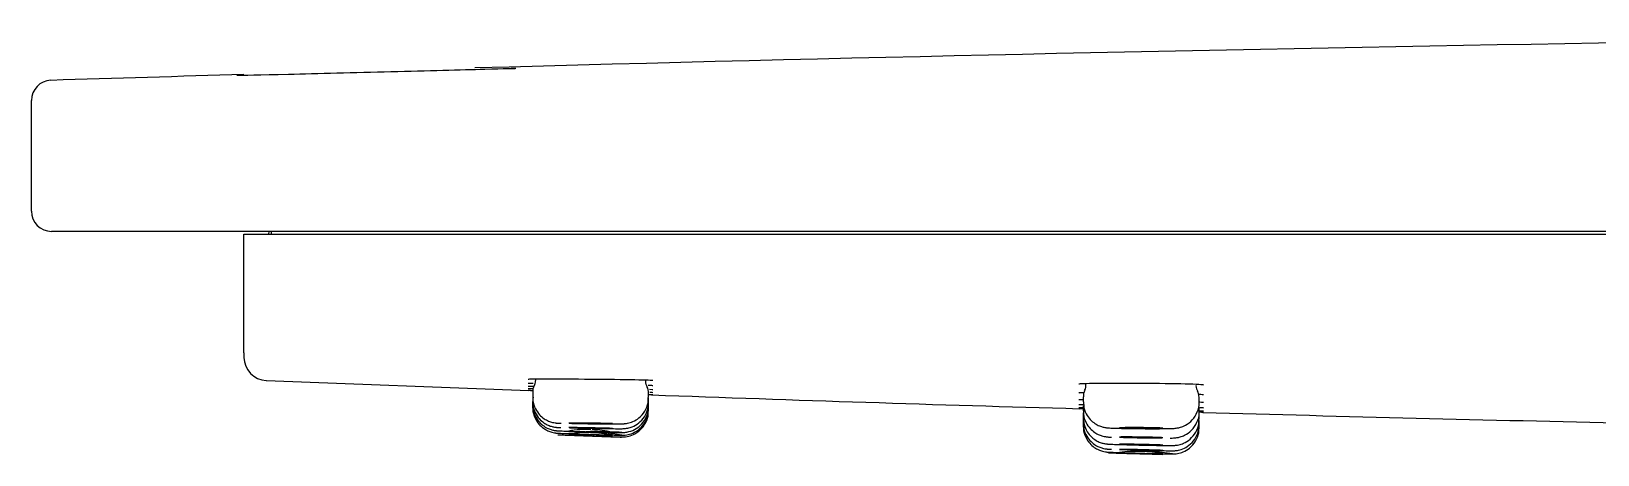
# Model space of a CAD drawing. Header units: millimetres. Extents: x -60 to 7633, y -2614 to 2146.
# Drawn here: x 2617.5 to 2671.5, y -2207.2 to -2192.6 of the extents above; entities that cross this region are included whole.
import ezdxf

# ---------------------------------------------------------------- set-up
doc = ezdxf.new("R2010")
doc.units = ezdxf.units.MM
doc.layers.get('0').update_dxf_attribs({"color": 250})

msp = doc.modelspace()

# ---------------------------------------------------------------- linework, layer by layer
at = {"linetype": 'Continuous'}
for p, q in [((2617.499, -2195.218), (2617.499, -2195.002)), ((2617.499, -2198.824), (2617.499, -2195.218)), ((2618.499, -2199.524), (2618.199, -2199.524)), ((2845.099, -2199.524), (2618.499, -2199.524)), ((2624.837, -2203.716), (2624.837, -2199.624)), ((2624.837, -2199.624), (2625.637, -2199.624)), ((2625.637, -2199.624), (2838.037, -2199.624)), ((2625.699, -2199.624), (2625.707, -2199.524)), ((2625.781, -2199.624), (2625.789, -2199.524)), ((2624.837, -2203.716), (2624.837, -2203.876)), ((2625.609, -2204.674), (2634.661, -2205.022)), ((2634.799, -2205.076), (2634.799, -2205.249)), ((2634.799, -2205.249), (2634.799, -2205.398)), ((2638.799, -2205.269), (2638.799, -2205.113)), ((2638.799, -2205.292), (2638.799, -2205.291)), ((2638.799, -2205.439), (2638.799, -2205.292)), ((2653.799, -2205.239), (2653.799, -2205.41)), ((2657.799, -2205.427), (2657.799, -2205.269)), ((2634.799, -2205.398), (2634.799, -2205.514)), ((2634.799, -2205.514), (2634.799, -2205.597)), ((2634.799, -2205.597), (2634.799, -2205.646)), ((2634.799, -2205.646), (2634.799, -2205.663)), ((2638.799, -2205.571), (2638.799, -2205.439)), ((2638.799, -2205.665), (2638.799, -2205.571)), ((2638.799, -2205.722), (2638.799, -2205.665)), ((2638.799, -2205.741), (2638.799, -2205.722)), ((2653.799, -2205.548), (2653.799, -2205.726)), ((2653.799, -2205.788), (2653.799, -2205.971)), ((2657.799, -2205.759), (2657.799, -2205.608)), ((2653.799, -2205.971), (2653.799, -2206.146)), ((2653.799, -2206.146), (2653.799, -2206.251)), ((2653.799, -2206.251), (2653.799, -2206.286)), ((2657.799, -2206.017), (2657.799, -2205.871)), ((2657.799, -2206.017), (2657.799, -2206.017)), ((2657.799, -2206.201), (2657.799, -2206.06)), ((2657.799, -2206.312), (2657.799, -2206.201)), ((2657.799, -2206.349), (2657.799, -2206.312)), ((2656.549, -2207.24), (2655.049, -2207.196))]:
    msp.add_line(p, q, dxfattribs=at)
for centre, radius, start, end in [((2618.199, -2195.003), 0.7, 91.8081, 180), ((2618.199, -2198.824), 0.7, 180, 270), ((2625.637, -2203.876), 0.8, 180, 267.6188), ((2637.718, -2178.761), 26.426, 263.3293, 263.6715), ((2635.085, -2205.023), 0.286, 144.6845, 191.148), ((2638.486, -2205.062), 0.311, 350.5898, 34.8936), ((2637.718, -2178.761), 26.426, 272.3937, 272.6683), ((2706.06, -361.534), 1844.861, 267.914585, 268.372357), ((2654.136, -2205.196), 0.332, 148.2283, 187.5535), ((2653.555, -2204.846), 0.338, 329.3275, 7.2497), ((2719.183, -57.103), 2149.547, 268.366985, 268.759749), ((2636.698, -2210.25), 3.882, 88.49, 99.6312), ((2636.698, -2210.25), 3.882, 77.3446, 87.7927), ((2636.625, -2211.989), 5.512, 80.3582, 96.0073), ((2636.468, -2216.043), 9.494, 83.4663, 92.5335), ((2636.521, -2214.374), 7.924, 80.1973, 89.1637), ((2655.643, -2212.736), 5.606, 80.7091, 96.0904), ((2655.547, -2215.279), 8.176, 80.6619, 90.5819)]:
    msp.add_arc(centre, radius, start, end, dxfattribs=at)
for points in [[(2707.313, -2192.612), (2682.955, -2192.764), (2658.118, -2193.186), (2632.801, -2193.879)], [(2633.848, -2193.897), (2634.026, -2193.894), (2634.144, -2193.893), (2634.192, -2193.893)], [(2624.835, -2194.105), (2622.619, -2194.171), (2620.4, -2194.238), (2618.177, -2194.307)], [(2634.898, -2204.639), (2634.884, -2204.765), (2634.866, -2204.837), (2634.846, -2204.855)], [(2638.747, -2204.882), (2638.727, -2204.865), (2638.711, -2204.798), (2638.699, -2204.68)], [(2634.821, -2204.775), (2634.709, -2204.774), (2634.649, -2204.775), (2634.649, -2204.777)], [(2634.823, -2204.885), (2634.71, -2204.884), (2634.649, -2204.883), (2634.649, -2204.885)], [(2634.789, -2204.964), (2634.698, -2204.962), (2634.649, -2204.961), (2634.649, -2204.962)], [(2634.779, -2205.028), (2634.694, -2205.025), (2634.649, -2205.024), (2634.649, -2205.024)], [(2653.829, -2205.099), (2653.712, -2205.102), (2653.649, -2205.105), (2653.649, -2205.109)], [(2657.747, -2205.044), (2657.706, -2204.936), (2657.691, -2204.867), (2657.705, -2204.835)], [(2657.795, -2205.269), (2657.788, -2205.151), (2657.769, -2205.076), (2657.738, -2205.043)], [(2653.816, -2205.342), (2653.707, -2205.343), (2653.649, -2205.345), (2653.649, -2205.348)], [(2653.797, -2205.516), (2653.7, -2205.516), (2653.649, -2205.516), (2653.649, -2205.518)], [(2653.773, -2205.622), (2653.692, -2205.62), (2653.649, -2205.62), (2653.649, -2205.621)], [(2653.773, -2205.658), (2653.692, -2205.656), (2653.649, -2205.655), (2653.649, -2205.655)], [(2636.235, -2206.315), (2636.286, -2206.316), (2636.34, -2206.317), (2636.4, -2206.318)], [(2636.493, -2206.165), (2636.545, -2206.166), (2636.601, -2206.167), (2636.66, -2206.167)], [(2655.729, -2206.658), (2655.759, -2206.658), (2655.79, -2206.658), (2655.824, -2206.659)], [(2655.824, -2206.659), (2655.878, -2206.66), (2655.928, -2206.661), (2655.976, -2206.661)], [(2655.461, -2207.073), (2655.502, -2207.074), (2655.545, -2207.076), (2655.592, -2207.077)]]:
    msp.add_open_spline(points, degree=3, dxfattribs=at)
for points, knots in [([(2634.217, -2193.894), (2634.206, -2193.898), (2633.823, -2193.911), (2632.352, -2193.953), (2631.157, -2193.985), (2628.66, -2194.049), (2627.364, -2194.081), (2625.388, -2194.128), (2624.749, -2194.143), (2624.598, -2194.144), (2624.59, -2194.144), (2624.593, -2194.143)], [0.0176547, 0.0176547, 0.0176547, 0.0176547, 0.125, 0.125, 0.25, 0.25, 0.375, 0.375, 0.5, 0.5, 0.5184904, 0.5184904, 0.5184904, 0.5184904]), ([(2638.948, -2204.679), (2638.948, -2204.679), (2638.948, -2204.679), (2638.949, -2204.673), (2638.716, -2204.665), (2637.924, -2204.65), (2637.368, -2204.643), (2636.234, -2204.634), (2635.677, -2204.631), (2634.882, -2204.631), (2634.649, -2204.634), (2634.649, -2204.638)], [0.4999331, 0.4999331, 0.4999331, 0.4999331, 0.5, 0.5, 0.625, 0.625, 0.75, 0.75, 0.875, 0.875, 1, 1, 1, 1]), ([(2634.812, -2205.248), (2634.808, -2205.29), (2634.795, -2205.422), (2634.878, -2205.647), (2635.021, -2205.856), (2635.183, -2205.994), (2635.337, -2206.078), (2635.468, -2206.121), (2635.563, -2206.139), (2635.616, -2206.145), (2635.647, -2206.148), (2635.688, -2206.15), (2635.729, -2206.152), (2635.772, -2206.153), (2635.786, -2206.153)], [0, 0, 0, 0, 0.0401205, 0.1477279, 0.234133, 0.306991, 0.3680703, 0.4171333, 0.4518465, 0.4706724, 0.4871191, 0.5130747, 0.5836448, 0.6159991, 0.6159991, 0.6159991, 0.6159991]), ([(2636.66, -2206.167), (2636.688, -2206.168), (2636.84, -2206.17), (2637.166, -2206.172), (2637.537, -2206.174), (2637.775, -2206.173), (2637.882, -2206.171), (2637.934, -2206.17), (2637.997, -2206.165), (2638.106, -2206.149), (2638.274, -2206.097), (2638.49, -2205.967), (2638.68, -2205.748), (2638.792, -2205.488), (2638.787, -2205.333), (2638.784, -2205.269)], [0, 0, 0, 0, 0.024752, 0.159601, 0.294281, 0.430051, 0.514695, 0.556881, 0.57755, 0.604728, 0.668225, 0.744202, 0.843014, 0.943964, 1, 1, 1, 1]), ([(2638.948, -2204.858), (2638.948, -2204.858), (2638.948, -2204.858), (2638.949, -2204.856), (2638.891, -2204.853), (2638.784, -2204.849)], [0.49993418, 0.49993418, 0.49993418, 0.49993418, 0.5, 0.5, 0.562381, 0.562381, 0.562381, 0.562381]), ([(2638.947, -2205.178), (2638.948, -2205.178), (2638.948, -2205.178), (2638.949, -2205.178), (2638.904, -2205.177), (2638.821, -2205.174)], [0.49464012, 0.49464012, 0.49464012, 0.49464012, 0.5, 0.5, 0.55456129, 0.55456129, 0.55456129, 0.55456129]), ([(2638.948, -2204.998), (2638.948, -2204.998), (2638.948, -2204.998), (2638.949, -2204.997), (2638.907, -2204.994), (2638.83, -2204.991)], [0.49993441, 0.49993441, 0.49993441, 0.49993441, 0.5, 0.5, 0.55263284, 0.55263284, 0.55263284, 0.55263284]), ([(2638.948, -2205.098), (2638.948, -2205.098), (2638.948, -2205.098), (2638.949, -2205.097), (2638.91, -2205.095), (2638.837, -2205.092)], [0.49993395, 0.49993395, 0.49993395, 0.49993395, 0.5, 0.5, 0.5511347, 0.5511347, 0.5511347, 0.5511347]), ([(2657.948, -2204.834), (2657.948, -2204.834), (2657.948, -2204.834), (2657.949, -2204.823), (2657.716, -2204.81), (2656.924, -2204.789), (2656.368, -2204.781), (2655.234, -2204.774), (2654.677, -2204.774), (2653.882, -2204.784), (2653.649, -2204.792), (2653.649, -2204.802)], [0.4999322, 0.4999322, 0.4999322, 0.4999322, 0.5, 0.5, 0.625, 0.625, 0.75, 0.75, 0.875, 0.875, 1, 1, 1, 1]), ([(2657.948, -2205.174), (2657.948, -2205.174), (2657.948, -2205.174), (2657.949, -2205.17), (2657.888, -2205.164), (2657.776, -2205.158)], [0.4999334, 0.4999334, 0.4999334, 0.4999334, 0.5, 0.5, 0.56388457, 0.56388457, 0.56388457, 0.56388457]), ([(2634.8, -2205.393), (2634.799, -2205.395), (2634.78, -2205.5), (2634.843, -2205.712), (2634.971, -2205.947), (2635.131, -2206.105), (2635.288, -2206.204), (2635.426, -2206.259), (2635.533, -2206.283), (2635.598, -2206.292), (2635.63, -2206.295), (2635.658, -2206.297), (2635.696, -2206.299), (2635.734, -2206.301), (2635.765, -2206.302)], [0, 0, 0, 0, 0.0022104, 0.1298247, 0.2300898, 0.3138751, 0.3845164, 0.442174, 0.4854923, 0.5100656, 0.525541, 0.5450222, 0.5844955, 0.6651224, 0.6651224, 0.6651224, 0.6651224]), ([(2634.8, -2205.509), (2634.799, -2205.511), (2634.78, -2205.617), (2634.843, -2205.827), (2634.97, -2206.061), (2635.129, -2206.219), (2635.284, -2206.318), (2635.423, -2206.373), (2635.527, -2206.398), (2635.592, -2206.407), (2635.623, -2206.41), (2635.645, -2206.412), (2635.677, -2206.414), (2635.742, -2206.417), (2635.925, -2206.423), (2636.16, -2206.431), (2636.303, -2206.435), (2636.317, -2206.435)], [0, 0, 0, 0, 0.00275, 0.133135, 0.235758, 0.321587, 0.393914, 0.452882, 0.497302, 0.520435, 0.534759, 0.549712, 0.575755, 0.654613, 0.815117, 0.984682, 1, 1, 1, 1]), ([(2634.809, -2205.595), (2634.805, -2205.622), (2634.79, -2205.743), (2634.863, -2205.961), (2634.999, -2206.178), (2635.157, -2206.324), (2635.31, -2206.413), (2635.443, -2206.462), (2635.54, -2206.483), (2635.599, -2206.491), (2635.625, -2206.493), (2635.642, -2206.495), (2635.664, -2206.496), (2635.711, -2206.498), (2635.851, -2206.504), (2636.162, -2206.515), (2636.461, -2206.525), (2636.614, -2206.53), (2636.636, -2206.53)], [0, 0, 0, 0, 0.026093, 0.134464, 0.221128, 0.294095, 0.355319, 0.404691, 0.441131, 0.458662, 0.469061, 0.479278, 0.496136, 0.541302, 0.682924, 0.832389, 0.978706, 1, 1, 1, 1]), ([(2636.317, -2206.435), (2636.448, -2206.439), (2636.687, -2206.446), (2637.113, -2206.457), (2637.486, -2206.466), (2637.782, -2206.471), (2637.85, -2206.473), (2637.937, -2206.471), (2638.008, -2206.466), (2638.166, -2206.44), (2638.373, -2206.351), (2638.59, -2206.171), (2638.741, -2205.923), (2638.814, -2205.694), (2638.794, -2205.582), (2638.792, -2205.568)], [0, 0, 0, 0, 0.108974, 0.228351, 0.34728, 0.4674, 0.590631, 0.606723, 0.621538, 0.662155, 0.740015, 0.812589, 0.897395, 0.989385, 1, 1, 1, 1]), ([(2636.4, -2206.318), (2636.442, -2206.319), (2636.598, -2206.323), (2636.947, -2206.33), (2637.348, -2206.336), (2637.679, -2206.341), (2637.842, -2206.341), (2637.904, -2206.34), (2637.954, -2206.338), (2638.033, -2206.331), (2638.2, -2206.297), (2638.415, -2206.193), (2638.625, -2205.996), (2638.771, -2205.732), (2638.786, -2205.546), (2638.792, -2205.441)], [0, 0, 0, 0, 0.037881, 0.161843, 0.284468, 0.408122, 0.53395, 0.583729, 0.600282, 0.617709, 0.666047, 0.745674, 0.826549, 0.91627, 1, 1, 1, 1]), ([(2636.636, -2206.53), (2636.767, -2206.535), (2637.011, -2206.542), (2637.395, -2206.554), (2637.702, -2206.563), (2637.835, -2206.566), (2637.883, -2206.566), (2637.909, -2206.566), (2637.946, -2206.565), (2638.042, -2206.558), (2638.218, -2206.519), (2638.448, -2206.398), (2638.653, -2206.186), (2638.782, -2205.923), (2638.786, -2205.751), (2638.786, -2205.666)], [0, 0, 0, 0, 0.112072, 0.24199, 0.373137, 0.506221, 0.54128, 0.56033, 0.571472, 0.589659, 0.653028, 0.738384, 0.829739, 0.927601, 1, 1, 1, 1]), ([(2637.801, -2206.62), (2637.811, -2206.621), (2637.843, -2206.622), (2637.863, -2206.622), (2637.891, -2206.623), (2637.907, -2206.623), (2637.944, -2206.622), (2638.053, -2206.614), (2638.24, -2206.568), (2638.478, -2206.433), (2638.677, -2206.205), (2638.791, -2205.946), (2638.787, -2205.789), (2638.784, -2205.722)], [0.4592415, 0.4592415, 0.4592415, 0.4592415, 0.4839444, 0.5499645, 0.5620701, 0.5697822, 0.5783654, 0.6014596, 0.6679068, 0.7551288, 0.8472461, 0.9442358, 1, 1, 1, 1]), ([(2653.812, -2205.725), (2653.808, -2205.767), (2653.796, -2205.9), (2653.878, -2206.123), (2654.021, -2206.333), (2654.182, -2206.471), (2654.335, -2206.554), (2654.464, -2206.597), (2654.556, -2206.615), (2654.609, -2206.622), (2654.655, -2206.627), (2654.704, -2206.63), (2654.751, -2206.633), (2654.778, -2206.634)], [0, 0, 0, 0, 0.0385556, 0.1408786, 0.2231557, 0.2925961, 0.3508557, 0.3975534, 0.4295333, 0.4505663, 0.4749054, 0.5239183, 0.5780203, 0.5780203, 0.5780203, 0.5780203]), ([(2653.812, -2205.411), (2653.811, -2205.488), (2653.811, -2205.645), (2653.916, -2205.879), (2654.069, -2206.066), (2654.231, -2206.187), (2654.38, -2206.257), (2654.5, -2206.291), (2654.579, -2206.304), (2654.631, -2206.31), (2654.705, -2206.316), (2654.83, -2206.322), (2655.103, -2206.33), (2655.421, -2206.336), (2655.61, -2206.337), (2655.67, -2206.338)], [0, 0, 0, 0, 0.074313, 0.176163, 0.259466, 0.330029, 0.388833, 0.434709, 0.464725, 0.489839, 0.527451, 0.641939, 0.788388, 0.941882, 1, 1, 1, 1]), ([(2655.67, -2206.338), (2655.766, -2206.339), (2655.981, -2206.341), (2656.352, -2206.341), (2656.693, -2206.338), (2656.86, -2206.334), (2656.957, -2206.328), (2657.039, -2206.318), (2657.172, -2206.29), (2657.361, -2206.212), (2657.581, -2206.042), (2657.743, -2205.774), (2657.815, -2205.54), (2657.796, -2205.432), (2657.794, -2205.423)], [0, 0, 0, 0, 0.085432, 0.22291, 0.361905, 0.50533, 0.54874, 0.583191, 0.623156, 0.685562, 0.782582, 0.886985, 0.992141, 1, 1, 1, 1]), ([(2656.796, -2206.665), (2656.848, -2206.665), (2656.899, -2206.665), (2657.034, -2206.651), (2657.155, -2206.626), (2657.336, -2206.557), (2657.559, -2206.398), (2657.733, -2206.134), (2657.813, -2205.889), (2657.793, -2205.773), (2657.791, -2205.756)], [0.40847, 0.40847, 0.40847, 0.40847, 0.5327346, 0.5600303, 0.6016918, 0.6601743, 0.7589685, 0.8736617, 0.983817, 1, 1, 1, 1]), ([(2657.948, -2205.627), (2657.948, -2205.627), (2657.948, -2205.627), (2657.949, -2205.626), (2657.904, -2205.622), (2657.821, -2205.619)], [0.49993345, 0.49993345, 0.49993345, 0.49993345, 0.5, 0.5, 0.55457191, 0.55457191, 0.55457191, 0.55457191]), ([(2657.948, -2205.741), (2657.948, -2205.741), (2657.948, -2205.741), (2657.949, -2205.74), (2657.904, -2205.738), (2657.821, -2205.734)], [0.49993273, 0.49993273, 0.49993273, 0.49993273, 0.5, 0.5, 0.55456838, 0.55456838, 0.55456838, 0.55456838]), ([(2657.948, -2205.439), (2657.948, -2205.439), (2657.948, -2205.439), (2657.949, -2205.436), (2657.905, -2205.432), (2657.823, -2205.427)], [0.49993375, 0.49993375, 0.49993375, 0.49993375, 0.5, 0.5, 0.55418769, 0.55418769, 0.55418769, 0.55418769]), ([(2657.948, -2205.779), (2657.948, -2205.779), (2657.948, -2205.779), (2657.949, -2205.779), (2657.906, -2205.777), (2657.825, -2205.775)], [0.49573243, 0.49573243, 0.49573243, 0.49573243, 0.5, 0.5, 0.55384217, 0.55384217, 0.55384217, 0.55384217]), ([(2636.798, -2206.152), (2636.715, -2206.151), (2636.629, -2206.15), (2636.55, -2206.15), (2636.471, -2206.15), (2636.396, -2206.149), (2636.33, -2206.149), (2636.264, -2206.149), (2636.207, -2206.149), (2636.163, -2206.149), (2636.118, -2206.15), (2636.085, -2206.15), (2636.067, -2206.15), (2636.055, -2206.151), (2636.049, -2206.151), (2636.049, -2206.152)], [0, 0, 0, 0, 0.0537011, 0.0537011, 0.0537011, 0.1074023, 0.1074023, 0.1074023, 0.1611013, 0.1611013, 0.1611013, 0.2147993, 0.2147993, 0.2147993, 0.2501303, 0.2501303, 0.2501303, 0.2501303]), ([(2636.798, -2206.313), (2636.715, -2206.311), (2636.629, -2206.31), (2636.55, -2206.309), (2636.471, -2206.307), (2636.396, -2206.306), (2636.33, -2206.305), (2636.264, -2206.304), (2636.207, -2206.304), (2636.163, -2206.304), (2636.118, -2206.303), (2636.085, -2206.303), (2636.067, -2206.303), (2636.055, -2206.304), (2636.049, -2206.304), (2636.049, -2206.304)], [0, 0, 0, 0, 0.053709, 0.053709, 0.053709, 0.1074184, 0.1074184, 0.1074184, 0.1611205, 0.1611205, 0.1611205, 0.2148132, 0.2148132, 0.2148132, 0.2501263, 0.2501263, 0.2501263, 0.2501263]), ([(2636.054, -2206.153), (2636.063, -2206.153), (2636.087, -2206.154), (2636.124, -2206.155), (2636.161, -2206.156), (2636.211, -2206.158), (2636.271, -2206.159), (2636.331, -2206.16), (2636.401, -2206.161), (2636.477, -2206.162), (2636.553, -2206.163), (2636.636, -2206.164), (2636.72, -2206.165), (2636.803, -2206.166), (2636.889, -2206.167), (2636.971, -2206.167), (2637.053, -2206.168), (2637.132, -2206.168), (2637.203, -2206.169), (2637.274, -2206.169), (2637.337, -2206.169), (2637.389, -2206.169), (2637.441, -2206.169), (2637.482, -2206.168), (2637.509, -2206.168)], [0.2684989, 0.2684989, 0.2684989, 0.2684989, 0.322202, 0.322202, 0.322202, 0.3759094, 0.3759094, 0.3759094, 0.4296202, 0.4296202, 0.4296202, 0.4833315, 0.4833315, 0.4833315, 0.5370404, 0.5370404, 0.5370404, 0.5907446, 0.5907446, 0.5907446, 0.6444439, 0.6444439, 0.6444439, 0.6981408, 0.6981408, 0.6981408, 0.6981408]), ([(2636.054, -2206.305), (2636.063, -2206.306), (2636.087, -2206.307), (2636.124, -2206.308), (2636.161, -2206.309), (2636.211, -2206.311), (2636.271, -2206.312), (2636.331, -2206.314), (2636.401, -2206.316), (2636.477, -2206.317), (2636.553, -2206.319), (2636.636, -2206.321), (2636.72, -2206.323), (2636.803, -2206.324), (2636.889, -2206.326), (2636.971, -2206.327), (2637.053, -2206.329), (2637.132, -2206.33), (2637.203, -2206.331), (2637.274, -2206.332), (2637.337, -2206.333), (2637.389, -2206.333), (2637.441, -2206.334), (2637.482, -2206.334), (2637.509, -2206.334)], [0.2685015, 0.2685015, 0.2685015, 0.2685015, 0.3221921, 0.3221921, 0.3221921, 0.3758912, 0.3758912, 0.3758912, 0.4296015, 0.4296015, 0.4296015, 0.4833207, 0.4833207, 0.4833207, 0.5370423, 0.5370423, 0.5370423, 0.5907584, 0.5907584, 0.5907584, 0.6444636, 0.6444636, 0.6444636, 0.6981577, 0.6981577, 0.6981577, 0.6981577]), ([(2637.549, -2206.166), (2637.549, -2206.166), (2637.548, -2206.166), (2637.548, -2206.166), (2637.548, -2206.165), (2637.532, -2206.164), (2637.504, -2206.163), (2637.475, -2206.162), (2637.432, -2206.161), (2637.379, -2206.16), (2637.326, -2206.159), (2637.261, -2206.157), (2637.189, -2206.156), (2637.118, -2206.155), (2637.037, -2206.154), (2636.955, -2206.153), (2636.904, -2206.153), (2636.851, -2206.152), (2636.798, -2206.152)], [0.7501757, 0.7501757, 0.7501757, 0.7501757, 0.7518388, 0.7518388, 0.7518388, 0.805541, 0.805541, 0.805541, 0.8592483, 0.8592483, 0.8592483, 0.9129591, 0.9129591, 0.9129591, 0.9666704, 0.9666704, 0.9666704, 1, 1, 1, 1]), ([(2637.549, -2206.333), (2637.549, -2206.333), (2637.548, -2206.333), (2637.548, -2206.333), (2637.548, -2206.332), (2637.532, -2206.331), (2637.504, -2206.33), (2637.475, -2206.329), (2637.432, -2206.327), (2637.379, -2206.326), (2637.326, -2206.324), (2637.261, -2206.323), (2637.189, -2206.321), (2637.118, -2206.319), (2637.037, -2206.318), (2636.955, -2206.316), (2636.904, -2206.315), (2636.851, -2206.314), (2636.798, -2206.313)], [0.7501723, 0.7501723, 0.7501723, 0.7501723, 0.7518454, 0.7518454, 0.7518454, 0.8055345, 0.8055345, 0.8055345, 0.8592316, 0.8592316, 0.8592316, 0.9129398, 0.9129398, 0.9129398, 0.9666569, 0.9666569, 0.9666569, 1, 1, 1, 1]), ([(2653.811, -2206.25), (2653.807, -2206.283), (2653.792, -2206.409), (2653.869, -2206.629), (2654.007, -2206.842), (2654.166, -2206.985), (2654.319, -2207.072), (2654.451, -2207.119), (2654.547, -2207.139), (2654.604, -2207.146), (2654.629, -2207.148), (2654.647, -2207.15), (2654.671, -2207.151), (2654.721, -2207.153), (2654.872, -2207.159), (2655.158, -2207.168), (2655.372, -2207.174), (2655.469, -2207.177)], [0, 0, 0, 0, 0.033997, 0.148372, 0.240089, 0.317379, 0.382169, 0.4343, 0.472534, 0.49051, 0.50162, 0.513132, 0.532768, 0.588894, 0.739413, 0.898354, 1, 1, 1, 1]), ([(2653.807, -2205.973), (2653.812, -2206.081), (2653.825, -2206.257), (2653.955, -2206.496), (2654.11, -2206.662), (2654.268, -2206.767), (2654.409, -2206.827), (2654.519, -2206.854), (2654.586, -2206.864), (2654.625, -2206.869), (2654.668, -2206.872), (2654.745, -2206.877), (2654.933, -2206.884), (2655.281, -2206.894), (2655.616, -2206.903), (2655.784, -2206.906), (2655.825, -2206.907)], [0, 0, 0, 0, 0.097188, 0.186265, 0.260249, 0.322769, 0.374116, 0.412904, 0.435794, 0.453194, 0.477916, 0.536744, 0.67488, 0.821242, 0.962473, 1, 1, 1, 1]), ([(2653.813, -2206.146), (2653.81, -2206.215), (2653.807, -2206.364), (2653.905, -2206.594), (2654.053, -2206.785), (2654.212, -2206.91), (2654.361, -2206.984), (2654.483, -2207.022), (2654.568, -2207.037), (2654.612, -2207.042), (2654.64, -2207.045), (2654.68, -2207.047), (2654.721, -2207.049), (2654.765, -2207.051), (2654.777, -2207.052)], [0, 0, 0, 0, 0.0665634, 0.169803, 0.2540855, 0.3253693, 0.3846628, 0.4314109, 0.462594, 0.4790811, 0.4949872, 0.522049, 0.6019384, 0.6301521, 0.6301521, 0.6301521, 0.6301521]), ([(2656.548, -2206.324), (2656.548, -2206.324), (2656.547, -2206.323), (2656.543, -2206.323), (2656.534, -2206.321), (2656.51, -2206.319), (2656.473, -2206.317), (2656.436, -2206.316), (2656.386, -2206.314), (2656.326, -2206.312), (2656.266, -2206.311), (2656.196, -2206.309), (2656.12, -2206.308), (2656.044, -2206.307), (2655.961, -2206.306), (2655.877, -2206.305), (2655.794, -2206.304), (2655.708, -2206.304), (2655.626, -2206.304), (2655.544, -2206.303), (2655.465, -2206.303), (2655.394, -2206.304), (2655.324, -2206.304), (2655.26, -2206.305), (2655.208, -2206.306), (2655.156, -2206.307), (2655.115, -2206.308), (2655.088, -2206.309), (2655.061, -2206.31), (2655.048, -2206.312), (2655.049, -2206.313), (2655.049, -2206.315), (2655.065, -2206.316), (2655.093, -2206.318), (2655.122, -2206.32), (2655.165, -2206.322), (2655.218, -2206.323), (2655.271, -2206.325), (2655.336, -2206.326), (2655.408, -2206.328), (2655.479, -2206.329), (2655.56, -2206.33), (2655.642, -2206.331), (2655.693, -2206.332), (2655.746, -2206.332), (2655.798, -2206.333)], [0.2501268, 0.2501268, 0.2501268, 0.2501268, 0.2684628, 0.2684628, 0.2684628, 0.3221783, 0.3221783, 0.3221783, 0.3758997, 0.3758997, 0.3758997, 0.4296193, 0.4296193, 0.4296193, 0.4833303, 0.4833303, 0.4833303, 0.5370301, 0.5370301, 0.5370301, 0.5907211, 0.5907211, 0.5907211, 0.6444093, 0.6444093, 0.6444093, 0.6981017, 0.6981017, 0.6981017, 0.751803, 0.751803, 0.751803, 0.8055146, 0.8055146, 0.8055146, 0.8592336, 0.8592336, 0.8592336, 0.9129538, 0.9129538, 0.9129538, 0.9666686, 0.9666686, 0.9666686, 1, 1, 1, 1]), ([(2655.469, -2207.177), (2655.519, -2207.178), (2655.685, -2207.183), (2656.035, -2207.193), (2656.42, -2207.203), (2656.723, -2207.21), (2656.847, -2207.212), (2656.892, -2207.213), (2656.923, -2207.212), (2656.97, -2207.21), (2657.087, -2207.197), (2657.266, -2207.145), (2657.492, -2207.01), (2657.684, -2206.784), (2657.794, -2206.525), (2657.787, -2206.373), (2657.784, -2206.312)], [0, 0, 0, 0, 0.043567, 0.167843, 0.29088, 0.415125, 0.541213, 0.574976, 0.586619, 0.598144, 0.627179, 0.688295, 0.765049, 0.856511, 0.9507, 1, 1, 1, 1]), ([(2655.592, -2207.077), (2655.644, -2207.078), (2655.818, -2207.083), (2656.165, -2207.091), (2656.532, -2207.099), (2656.763, -2207.103), (2656.863, -2207.103), (2656.907, -2207.103), (2656.953, -2207.101), (2657.039, -2207.093), (2657.199, -2207.059), (2657.41, -2206.957), (2657.616, -2206.771), (2657.769, -2206.502), (2657.787, -2206.313), (2657.794, -2206.204)], [0, 0, 0, 0, 0.046173, 0.177378, 0.308339, 0.440256, 0.518824, 0.557971, 0.575489, 0.594468, 0.650604, 0.723618, 0.812144, 0.907252, 1, 1, 1, 1]), ([(2655.798, -2206.333), (2655.882, -2206.334), (2655.968, -2206.334), (2656.047, -2206.334), (2656.126, -2206.334), (2656.201, -2206.334), (2656.267, -2206.333), (2656.332, -2206.333), (2656.39, -2206.332), (2656.434, -2206.331), (2656.479, -2206.33), (2656.512, -2206.329), (2656.53, -2206.327)], [0, 0, 0, 0, 0.0536886, 0.0536886, 0.0536886, 0.1073773, 0.1073773, 0.1073773, 0.1610649, 0.1610649, 0.1610649, 0.2147584, 0.2147584, 0.2147584, 0.2147584]), ([(2655.825, -2206.907), (2655.939, -2206.909), (2656.17, -2206.914), (2656.522, -2206.919), (2656.763, -2206.921), (2656.875, -2206.92), (2656.934, -2206.918), (2657.01, -2206.912), (2657.12, -2206.893), (2657.29, -2206.837), (2657.505, -2206.704), (2657.694, -2206.471), (2657.797, -2206.216), (2657.788, -2206.07), (2657.784, -2206.017)], [0, 0, 0, 0, 0.105221, 0.248132, 0.392388, 0.485634, 0.532187, 0.555233, 0.591178, 0.647369, 0.737827, 0.843018, 0.950936, 1, 1, 1, 1]), ([(2636.798, -2206.603), (2636.778, -2206.602), (2636.757, -2206.601), (2636.736, -2206.6), (2636.613, -2206.596), (2636.489, -2206.592), (2636.374, -2206.587), (2636.259, -2206.583), (2636.15, -2206.579), (2636.056, -2206.576), (2635.962, -2206.572), (2635.88, -2206.569), (2635.818, -2206.567), (2635.755, -2206.565), (2635.71, -2206.563), (2635.687, -2206.562), (2635.673, -2206.562), (2635.666, -2206.562), (2635.666, -2206.562)], [0, 0, 0, 0, 0.0089113, 0.0089113, 0.0089113, 0.0626716, 0.0626716, 0.0626716, 0.116367, 0.116367, 0.116367, 0.1700415, 0.1700415, 0.1700415, 0.2236997, 0.2236997, 0.2236997, 0.2548111, 0.2548111, 0.2548111, 0.2548111]), ([(2636.798, -2206.603), (2636.715, -2206.6), (2636.629, -2206.597), (2636.55, -2206.594), (2636.471, -2206.591), (2636.395, -2206.588), (2636.33, -2206.586), (2636.264, -2206.583), (2636.207, -2206.581), (2636.162, -2206.58), (2636.118, -2206.578), (2636.085, -2206.577), (2636.067, -2206.576), (2636.055, -2206.576), (2636.049, -2206.576), (2636.049, -2206.576)], [0, 0, 0, 0, 0.0537483, 0.0537483, 0.0537483, 0.1074975, 0.1074975, 0.1074975, 0.1612314, 0.1612314, 0.1612314, 0.2149316, 0.2149316, 0.2149316, 0.2497411, 0.2497411, 0.2497411, 0.2497411]), ([(2636.316, -2206.435), (2636.319, -2206.435), (2636.321, -2206.436), (2636.324, -2206.436), (2636.436, -2206.439), (2636.559, -2206.442), (2636.681, -2206.446), (2636.758, -2206.448), (2636.836, -2206.45), (2636.913, -2206.452), (2637.035, -2206.455), (2637.156, -2206.458), (2637.266, -2206.461), (2637.376, -2206.463), (2637.478, -2206.466), (2637.564, -2206.467), (2637.65, -2206.469), (2637.722, -2206.47), (2637.773, -2206.471), (2637.825, -2206.472), (2637.858, -2206.472), (2637.87, -2206.472), (2637.882, -2206.471), (2637.873, -2206.47), (2637.843, -2206.469), (2637.814, -2206.467), (2637.763, -2206.465), (2637.696, -2206.463), (2637.628, -2206.46), (2637.542, -2206.458), (2637.445, -2206.455), (2637.347, -2206.452), (2637.235, -2206.448), (2637.118, -2206.445), (2637.015, -2206.442), (2636.906, -2206.439), (2636.798, -2206.437)], [0.435036, 0.435036, 0.435036, 0.435036, 0.4362829, 0.4362829, 0.4362829, 0.4900208, 0.4900208, 0.4900208, 0.5233556, 0.5233556, 0.5233556, 0.5770763, 0.5770763, 0.5770763, 0.6307834, 0.6307834, 0.6307834, 0.6844803, 0.6844803, 0.6844803, 0.7381746, 0.7381746, 0.7381746, 0.7918742, 0.7918742, 0.7918742, 0.8455846, 0.8455846, 0.8455846, 0.8993067, 0.8993067, 0.8993067, 0.953037, 0.953037, 0.953037, 1, 1, 1, 1]), ([(2637.866, -2206.641), (2637.867, -2206.641), (2637.855, -2206.641), (2637.833, -2206.64), (2637.803, -2206.639), (2637.751, -2206.637), (2637.683, -2206.634), (2637.615, -2206.632), (2637.529, -2206.629), (2637.43, -2206.625), (2637.332, -2206.622), (2637.22, -2206.618), (2637.102, -2206.614), (2637.004, -2206.61), (2636.901, -2206.606), (2636.798, -2206.603)], [0.7544607, 0.7544607, 0.7544607, 0.7544607, 0.7941298, 0.7941298, 0.7941298, 0.8478395, 0.8478395, 0.8478395, 0.9015858, 0.9015858, 0.9015858, 0.9553556, 0.9553556, 0.9553556, 1, 1, 1, 1]), ([(2637.549, -2206.63), (2637.549, -2206.63), (2637.548, -2206.63), (2637.548, -2206.63), (2637.548, -2206.63), (2637.532, -2206.629), (2637.503, -2206.628), (2637.475, -2206.627), (2637.432, -2206.625), (2637.379, -2206.624), (2637.326, -2206.622), (2637.261, -2206.619), (2637.189, -2206.617), (2637.118, -2206.614), (2637.037, -2206.611), (2636.955, -2206.608), (2636.904, -2206.606), (2636.851, -2206.605), (2636.798, -2206.603)], [0.7502854, 0.7502854, 0.7502854, 0.7502854, 0.7519534, 0.7519534, 0.7519534, 0.8056091, 0.8056091, 0.8056091, 0.8592646, 0.8592646, 0.8592646, 0.9129411, 0.9129411, 0.9129411, 0.9666507, 0.9666507, 0.9666507, 1, 1, 1, 1]), ([(2636.86, -2206.589), (2636.88, -2206.59), (2637.034, -2206.595), (2637.295, -2206.604), (2637.487, -2206.611), (2637.559, -2206.613)], [0.0814895, 0.0814895, 0.0814895, 0.0814895, 0.1014029, 0.2283787, 0.3229261, 0.3229261, 0.3229261, 0.3229261]), ([(2655.798, -2206.631), (2655.715, -2206.63), (2655.629, -2206.629), (2655.55, -2206.628), (2655.471, -2206.627), (2655.396, -2206.627), (2655.33, -2206.626), (2655.264, -2206.626), (2655.207, -2206.626), (2655.163, -2206.627), (2655.118, -2206.627), (2655.085, -2206.628), (2655.067, -2206.629), (2655.055, -2206.629), (2655.049, -2206.63), (2655.049, -2206.631)], [0, 0, 0, 0, 0.0536956, 0.0536956, 0.0536956, 0.1073916, 0.1073916, 0.1073916, 0.1610811, 0.1610811, 0.1610811, 0.2147678, 0.2147678, 0.2147678, 0.2501192, 0.2501192, 0.2501192, 0.2501192]), ([(2655.798, -2206.886), (2655.715, -2206.884), (2655.629, -2206.882), (2655.55, -2206.881), (2655.471, -2206.88), (2655.396, -2206.878), (2655.33, -2206.878), (2655.264, -2206.877), (2655.207, -2206.876), (2655.163, -2206.876), (2655.118, -2206.876), (2655.085, -2206.876), (2655.067, -2206.877), (2655.055, -2206.877), (2655.049, -2206.878), (2655.049, -2206.878)], [0, 0, 0, 0, 0.0537057, 0.0537057, 0.0537057, 0.1074122, 0.1074122, 0.1074122, 0.161108, 0.161108, 0.161108, 0.2147927, 0.2147927, 0.2147927, 0.2501187, 0.2501187, 0.2501187, 0.2501187]), ([(2655.054, -2206.632), (2655.063, -2206.634), (2655.087, -2206.635), (2655.124, -2206.637), (2655.161, -2206.639), (2655.211, -2206.641), (2655.271, -2206.642), (2655.331, -2206.644), (2655.401, -2206.646), (2655.477, -2206.648), (2655.553, -2206.649), (2655.636, -2206.651), (2655.72, -2206.652), (2655.803, -2206.654), (2655.889, -2206.655), (2655.971, -2206.656), (2656.053, -2206.657), (2656.132, -2206.658), (2656.203, -2206.658), (2656.274, -2206.659), (2656.337, -2206.659), (2656.389, -2206.658), (2656.441, -2206.658), (2656.482, -2206.658), (2656.509, -2206.657)], [0.2684591, 0.2684591, 0.2684591, 0.2684591, 0.3221606, 0.3221606, 0.3221606, 0.3758739, 0.3758739, 0.3758739, 0.4295954, 0.4295954, 0.4295954, 0.4833177, 0.4833177, 0.4833177, 0.5370329, 0.5370329, 0.5370329, 0.590736, 0.590736, 0.590736, 0.6444273, 0.6444273, 0.6444273, 0.6981129, 0.6981129, 0.6981129, 0.6981129]), ([(2655.054, -2206.879), (2655.063, -2206.881), (2655.087, -2206.882), (2655.124, -2206.884), (2655.161, -2206.885), (2655.211, -2206.887), (2655.271, -2206.889), (2655.331, -2206.891), (2655.401, -2206.893), (2655.477, -2206.895), (2655.553, -2206.897), (2655.636, -2206.899), (2655.72, -2206.901), (2655.803, -2206.903), (2655.889, -2206.905), (2655.971, -2206.906), (2656.053, -2206.908), (2656.132, -2206.909), (2656.203, -2206.91), (2656.274, -2206.911), (2656.337, -2206.912), (2656.389, -2206.912), (2656.441, -2206.912), (2656.482, -2206.912), (2656.509, -2206.912)], [0.2684746, 0.2684746, 0.2684746, 0.2684746, 0.3221636, 0.3221636, 0.3221636, 0.3758665, 0.3758665, 0.3758665, 0.4295842, 0.4295842, 0.4295842, 0.4833112, 0.4833112, 0.4833112, 0.5370374, 0.5370374, 0.5370374, 0.5907531, 0.5907531, 0.5907531, 0.6444532, 0.6444532, 0.6444532, 0.6981396, 0.6981396, 0.6981396, 0.6981396]), ([(2656.549, -2206.654), (2656.549, -2206.654), (2656.548, -2206.654), (2656.548, -2206.654), (2656.548, -2206.652), (2656.532, -2206.651), (2656.504, -2206.649), (2656.475, -2206.647), (2656.432, -2206.646), (2656.379, -2206.644), (2656.326, -2206.642), (2656.261, -2206.64), (2656.189, -2206.638), (2656.118, -2206.637), (2656.037, -2206.635), (2655.955, -2206.634), (2655.904, -2206.633), (2655.851, -2206.632), (2655.798, -2206.631)], [0.7501638, 0.7501638, 0.7501638, 0.7501638, 0.7518012, 0.7518012, 0.7518012, 0.8054995, 0.8054995, 0.8054995, 0.8592104, 0.8592104, 0.8592104, 0.9129309, 0.9129309, 0.9129309, 0.9666536, 0.9666536, 0.9666536, 1, 1, 1, 1]), ([(2656.549, -2206.91), (2656.549, -2206.91), (2656.548, -2206.91), (2656.548, -2206.91), (2656.548, -2206.909), (2656.532, -2206.908), (2656.504, -2206.906), (2656.475, -2206.905), (2656.432, -2206.903), (2656.379, -2206.901), (2656.326, -2206.899), (2656.261, -2206.897), (2656.189, -2206.895), (2656.118, -2206.893), (2656.038, -2206.891), (2655.955, -2206.889), (2655.904, -2206.888), (2655.851, -2206.887), (2655.798, -2206.886)], [0.750164, 0.750164, 0.750164, 0.750164, 0.7518205, 0.7518205, 0.7518205, 0.8055065, 0.8055065, 0.8055065, 0.8592055, 0.8592055, 0.8592055, 0.9129198, 0.9129198, 0.9129198, 0.9666448, 0.9666448, 0.9666448, 1, 1, 1, 1]), ([(2655.798, -2207.218), (2655.782, -2207.218), (2655.765, -2207.217), (2655.749, -2207.217), (2655.626, -2207.213), (2655.501, -2207.209), (2655.386, -2207.206), (2655.271, -2207.203), (2655.161, -2207.2), (2655.067, -2207.197), (2654.972, -2207.194), (2654.89, -2207.192), (2654.827, -2207.19), (2654.764, -2207.188), (2654.719, -2207.187), (2654.694, -2207.186), (2654.68, -2207.186), (2654.672, -2207.185), (2654.672, -2207.185)], [0, 0, 0, 0, 0.0071279, 0.0071279, 0.0071279, 0.0608606, 0.0608606, 0.0608606, 0.1145719, 0.1145719, 0.1145719, 0.1682597, 0.1682597, 0.1682597, 0.2219368, 0.2219368, 0.2219368, 0.2538997, 0.2538997, 0.2538997, 0.2538997]), ([(2655.798, -2207.068), (2655.715, -2207.066), (2655.629, -2207.064), (2655.55, -2207.062), (2655.471, -2207.061), (2655.395, -2207.059), (2655.33, -2207.058), (2655.264, -2207.057), (2655.207, -2207.056), (2655.162, -2207.055), (2655.118, -2207.054), (2655.085, -2207.054), (2655.067, -2207.054), (2655.055, -2207.054), (2655.049, -2207.055), (2655.049, -2207.055)], [0, 0, 0, 0, 0.0537167, 0.0537167, 0.0537167, 0.1074342, 0.1074342, 0.1074342, 0.1611392, 0.1611392, 0.1611392, 0.2148266, 0.2148266, 0.2148266, 0.2501228, 0.2501228, 0.2501228, 0.2501228]), ([(2655.054, -2207.056), (2655.063, -2207.057), (2655.087, -2207.058), (2655.124, -2207.059), (2655.161, -2207.061), (2655.211, -2207.063), (2655.271, -2207.065), (2655.331, -2207.067), (2655.401, -2207.069), (2655.477, -2207.071), (2655.553, -2207.073), (2655.636, -2207.076), (2655.72, -2207.078), (2655.803, -2207.08), (2655.889, -2207.082), (2655.971, -2207.084), (2656.053, -2207.086), (2656.132, -2207.088), (2656.203, -2207.089), (2656.274, -2207.091), (2656.338, -2207.092), (2656.389, -2207.093), (2656.441, -2207.093), (2656.482, -2207.094), (2656.509, -2207.094)], [0.2685038, 0.2685038, 0.2685038, 0.2685038, 0.3221826, 0.3221826, 0.3221826, 0.3758743, 0.3758743, 0.3758743, 0.4295847, 0.4295847, 0.4295847, 0.4833114, 0.4833114, 0.4833114, 0.5370445, 0.5370445, 0.5370445, 0.5907713, 0.5907713, 0.5907713, 0.6444818, 0.6444818, 0.6444818, 0.6981735, 0.6981735, 0.6981735, 0.6981735]), ([(2656.549, -2207.093), (2656.549, -2207.093), (2656.548, -2207.093), (2656.548, -2207.093), (2656.548, -2207.092), (2656.532, -2207.091), (2656.504, -2207.09), (2656.475, -2207.089), (2656.432, -2207.087), (2656.379, -2207.085), (2656.326, -2207.083), (2656.261, -2207.081), (2656.189, -2207.079), (2656.118, -2207.077), (2656.037, -2207.075), (2655.955, -2207.073), (2655.904, -2207.071), (2655.851, -2207.07), (2655.798, -2207.068)], [0.7501688, 0.7501688, 0.7501688, 0.7501688, 0.7518521, 0.7518521, 0.7518521, 0.8055292, 0.8055292, 0.8055292, 0.8592166, 0.8592166, 0.8592166, 0.9129217, 0.9129217, 0.9129217, 0.9666441, 0.9666441, 0.9666441, 1, 1, 1, 1])]:
    msp.add_open_spline(points, degree=3, knots=knots, dxfattribs=at)

doc.saveas('drawing.dxf')
